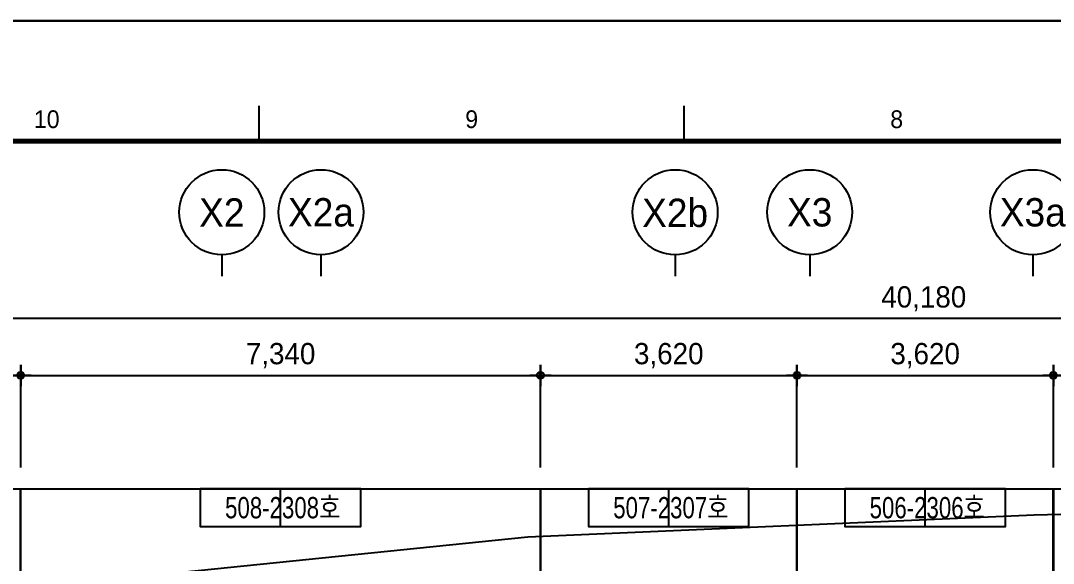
# Model space of a CAD drawing. Header units: millimetres. Extents: x 840000 to 1054178, y 0 to 59400.
# Drawn here: x 866632 to 881212, y 51745 to 59400 of the extents above; entities that cross this region are included whole.
import ezdxf
from ezdxf.enums import TextEntityAlignment as Align
from ezdxf.xclip import XClip

# ---------------------------------------------------------------- set-up
doc = ezdxf.new("R2010")
doc.units = ezdxf.units.MM
doc.header["$LTSCALE"] = 100
doc.header["$XCLIPFRAME"] = 0
doc.linetypes.add('X - 단위세대 확장형$0$CEN', pattern=[62, 60, -1, 0, -1])
doc.linetypes.add('X - 평면도$0$CEN', pattern=[62, 60, -1, 0, -1])
doc.layers.get('DEFPOINTS').update_dxf_attribs({"color": 145})
for name, color, linetype in [('AA-XXXX-DIMS', 7, 'Continuous'), ('AA-XXXX-TEXT', 3, 'Continuous'), ('DIM', 7, 'Continuous'), ('SYM', 7, 'Continuous'), ('X - SHEET$0$AA-BORD-FORM', 7, 'Continuous'), ('X - SHEET$0$AA-BORD-TEXT', 3, 'Continuous'), ('X - 단위세대 확장형$0$AA-XXXX-CNTL', 1, 'X - 단위세대 확장형$0$CEN'), ('X - 평면도$0$AA-XXXX-CNTL', 1, 'X - 평면도$0$CEN')]:
    doc.layers.add(name, color=color, linetype=linetype)
doc.layers.add('DEFPOINT', color=163, linetype='Continuous', plot=False)
doc.layers.add('X - 평면도$0$DEFPOINT', color=145, linetype='Continuous', plot=False)
doc.styles.add('HAUD01', font='Dotum.ttf')
doc.styles.get("Standard").update_dxf_attribs({"font": 'Dotum.ttf'})
doc.styles.add('X - SHEET$0$HAUD01', font='Dotum.ttf')
doc.dimstyles.new('HAUD-100', dxfattribs={"dimscale": 100, "dimtxt": 3, "dimasz": 1, "dimexe": 0, "dimexo": 3, "dimgap": 1, "dimtad": 1, "dimdec": 0, "dimdsep": 46, "dimlunit": 6, "dimtxsty": 'HAUD01', "dimblk": 'DIMDOT', "dimcen": 2.5, "dimdle": 1.5, "dimclrd": 7, "dimclre": 7, "dimclrt": 3, "dimadec": 0, "dimazin": 0, "dimtfac": 1, "dimtdec": 0, "dimtix": 1, "dimtmove": 2, "dimatfit": 3, "dimfxl": 1, "dimtvp": 1, "dimtolj": 1, "dimtzin": 0, "dimarcsym": 0})

# ---------------------------------------------------------------- blocks, each defined once
blk = doc.blocks.new('DIMDOT')
at = {"layer": 'AA-XXXX-DIMS'}
for p, q in [((0, -1.5), (0, 1.5)), ((-1.5, 0), (1.5, 0))]:
    blk.add_line(p, q, dxfattribs=at)
for radius in [0.5, 0.25]:
    blk.add_circle((0, 0), radius, dxfattribs=at)
blk = doc.blocks.new('*D21')
at = {"color": 7, "lineweight": -2, "transparency": 16777216}
for p, q in [((-36757, 35787), (-36757, 37087)), ((-36657, 37087), (-29517, 37087)), ((-29417, 35787), (-29417, 37087))]:
    blk.add_line(p, q, dxfattribs=at)
at = {"layer": 'DEFPOINTS', "color": 0, "transparency": 16777216}
for p in [(-29417, 37087), (-36757, 35487), (-29417, 35487)]:
    blk.add_point(p, dxfattribs=at)
at = {"color": 7, "lineweight": -2, "transparency": 16777216, "xscale": 100, "yscale": 100, "zscale": 100, "rotation": 180}
blk.add_blockref('DIMDOT', (-36757, 37087), dxfattribs=at)
at = {"color": 7, "lineweight": -2, "transparency": 16777216, "xscale": 100, "yscale": 100, "zscale": 100}
blk.add_blockref('DIMDOT', (-29417, 37087), dxfattribs=at)
at = {"color": 3, "transparency": 16777216, "insert": (-33087, 37366), "char_height": 300, "attachment_point": 5, "style": 'HAUD01'}
blk.add_mtext('\\A1;7,340', dxfattribs=at)
blk = doc.blocks.new('*D22')
at = {"color": 7, "lineweight": -2, "transparency": 16777216}
for p, q in [((-44097, 35787), (-44097, 37087)), ((-43997, 37087), (-36857, 37087)), ((-36757, 35787), (-36757, 37087))]:
    blk.add_line(p, q, dxfattribs=at)
at = {"layer": 'DEFPOINTS', "color": 0, "transparency": 16777216}
for p in [(-36757, 37087), (-44097, 35487), (-36757, 35487)]:
    blk.add_point(p, dxfattribs=at)
at = {"color": 7, "lineweight": -2, "transparency": 16777216, "xscale": 100, "yscale": 100, "zscale": 100, "rotation": 180}
blk.add_blockref('DIMDOT', (-44097, 37087), dxfattribs=at)
at = {"color": 7, "lineweight": -2, "transparency": 16777216, "xscale": 100, "yscale": 100, "zscale": 100}
blk.add_blockref('DIMDOT', (-36757, 37087), dxfattribs=at)
at = {"color": 3, "transparency": 16777216, "insert": (-40427, 37366), "char_height": 300, "attachment_point": 5, "style": 'HAUD01'}
blk.add_mtext('\\A1;7,340', dxfattribs=at)
blk = doc.blocks.new('*D23')
at = {"color": 7, "lineweight": -2, "transparency": 16777216}
for p, q in [((-44097, 35787), (-44097, 37887)), ((-4017, 37887), (-43997, 37887)), ((-3917, 35787), (-3917, 37887))]:
    blk.add_line(p, q, dxfattribs=at)
at = {"layer": 'DEFPOINTS', "color": 0, "transparency": 16777216}
for p in [(-44097, 37887), (-44097, 35487, 0), (-3917, 35487, 0)]:
    blk.add_point(p, dxfattribs=at)
at = {"color": 7, "lineweight": -2, "transparency": 16777216, "xscale": 100, "yscale": 100, "zscale": 100, "rotation": 180}
blk.add_blockref('DIMDOT', (-44097, 37887), dxfattribs=at)
at = {"color": 7, "lineweight": -2, "transparency": 16777216, "xscale": 100, "yscale": 100, "zscale": 100}
blk.add_blockref('DIMDOT', (-3917, 37887), dxfattribs=at)
at = {"color": 3, "transparency": 16777216, "insert": (-24007, 38166), "char_height": 300, "attachment_point": 5, "style": 'HAUD01'}
blk.add_mtext('\\A1;40,180', dxfattribs=at)
blk = doc.blocks.new('*D24')
at = {"color": 7, "lineweight": -2, "transparency": 16777216}
for p, q in [((-29417, 35787), (-29417, 37087)), ((-29317, 37087), (-25897, 37087)), ((-25797, 35787), (-25797, 37087))]:
    blk.add_line(p, q, dxfattribs=at)
at = {"layer": 'DEFPOINTS', "color": 0, "transparency": 16777216}
for p in [(-25797, 37087), (-29417, 35487), (-25797, 35487)]:
    blk.add_point(p, dxfattribs=at)
at = {"color": 7, "lineweight": -2, "transparency": 16777216, "xscale": 100, "yscale": 100, "zscale": 100, "rotation": 180}
blk.add_blockref('DIMDOT', (-29417, 37087), dxfattribs=at)
at = {"color": 7, "lineweight": -2, "transparency": 16777216, "xscale": 100, "yscale": 100, "zscale": 100}
blk.add_blockref('DIMDOT', (-25797, 37087), dxfattribs=at)
at = {"color": 3, "transparency": 16777216, "insert": (-27607, 37366), "char_height": 300, "attachment_point": 5, "style": 'HAUD01'}
blk.add_mtext('\\A1;3,620', dxfattribs=at)
blk = doc.blocks.new('*D25')
at = {"color": 7, "lineweight": -2, "transparency": 16777216}
for p, q in [((-25797, 35787), (-25797, 37087)), ((-25697, 37087), (-22277, 37087)), ((-22177, 35787), (-22177, 37087))]:
    blk.add_line(p, q, dxfattribs=at)
at = {"layer": 'DEFPOINTS', "color": 0, "transparency": 16777216}
for p in [(-22177, 37087), (-25797, 35487), (-22177, 35487)]:
    blk.add_point(p, dxfattribs=at)
at = {"color": 7, "lineweight": -2, "transparency": 16777216, "xscale": 100, "yscale": 100, "zscale": 100, "rotation": 180}
blk.add_blockref('DIMDOT', (-25797, 37087), dxfattribs=at)
at = {"color": 7, "lineweight": -2, "transparency": 16777216, "xscale": 100, "yscale": 100, "zscale": 100}
blk.add_blockref('DIMDOT', (-22177, 37087), dxfattribs=at)
at = {"color": 3, "transparency": 16777216, "insert": (-23987, 37366), "char_height": 300, "attachment_point": 5, "style": 'HAUD01'}
blk.add_mtext('\\A1;3,620', dxfattribs=at)
blk = doc.blocks.new('*D26')
at = {"color": 7, "lineweight": -2, "transparency": 16777216}
for p, q in [((-22177, 35787), (-22177, 37087)), ((-22077, 37087), (-18657, 37087)), ((-18557, 35787), (-18557, 37087))]:
    blk.add_line(p, q, dxfattribs=at)
at = {"layer": 'DEFPOINTS', "color": 0, "transparency": 16777216}
for p in [(-18557, 37087), (-22177, 35487), (-18557, 35487)]:
    blk.add_point(p, dxfattribs=at)
at = {"color": 7, "lineweight": -2, "transparency": 16777216, "xscale": 100, "yscale": 100, "zscale": 100, "rotation": 180}
blk.add_blockref('DIMDOT', (-22177, 37087), dxfattribs=at)
at = {"color": 7, "lineweight": -2, "transparency": 16777216, "xscale": 100, "yscale": 100, "zscale": 100}
blk.add_blockref('DIMDOT', (-18557, 37087), dxfattribs=at)
at = {"color": 3, "transparency": 16777216, "insert": (-20367, 37366), "char_height": 300, "attachment_point": 5, "style": 'HAUD01'}
blk.add_mtext('\\A1;3,620', dxfattribs=at)
blk = doc.blocks.new('X - 단위세대 확장형', base_point=(-475, -287))
at = {"layer": 'DEFPOINTS'}
blk.add_lwpolyline([(88214, 68690), (27286, 68690), (27286, 22495), (88214, 22495)], close=True, dxfattribs=at)
at = {"layer": 'X - 단위세대 확장형$0$AA-XXXX-CNTL'}
for p, q in [((45882, 64956), (45882, 68690)), ((53222, 64956), (53222, 68690)), ((56842, 64956), (56842, 68690)), ((60462, 64956), (60462, 68690))]:
    blk.add_line(p, q, dxfattribs=at)
blk = doc.blocks.new('A$C2db2baec')
at = {"layer": 'DEFPOINT'}
for p, q in [((-76448, -20944), (-76448, -20410)), ((-70968, -20944), (-70968, -20410)), ((-67348, -20944), (-67348, -20410))]:
    blk.add_line(p, q, dxfattribs=at)
at = {"layer": 'SYM'}
for points in [[(-75315, -20410), (-77582, -20410), (-77582, -20944), (-75315, -20944)], [(-69835, -20410), (-72102, -20410), (-72102, -20944), (-69835, -20944)], [(-66215, -20410), (-68482, -20410), (-68482, -20944), (-66215, -20944)]]:
    blk.add_lwpolyline(points, close=True, dxfattribs=at)
at = {"layer": 'AA-XXXX-TEXT', "style": 'HAUD01', "width": 0.8}
for s, p in [('508-2308호', (-76418, -20677)), ('507-2307호', (-70938, -20677)), ('506-2306호', (-67318, -20677))]:
    blk.add_text(s, height=300, dxfattribs=at).set_placement(p, align=Align.MIDDLE_CENTER)
blk = doc.blocks.new('X - SHEET$0$HAUDsheetV')
at = {"layer": 'X - SHEET$0$AA-BORD-FORM', "color": 2}
for p, q in [((301, 577), (301, 582)), ((361, 577), (361, 582))]:
    blk.add_line(p, q, dxfattribs=at)
at = {"layer": 'X - SHEET$0$AA-BORD-FORM', "color": 1}
blk.add_lwpolyline([(1, 0), (841, 0), (841, 594), (1, 594)], close=True, dxfattribs=at)
at = {"layer": 'X - SHEET$0$AA-BORD-FORM', "color": 2, "const_width": 0.682}
blk.add_lwpolyline([(21, 17), (21, 577), (821, 577), (821, 17)], close=True, dxfattribs=at)
at = {"layer": 'X - SHEET$0$AA-BORD-TEXT', "color": 7, "style": 'X - SHEET$0$HAUD01'}
for s, p in [('10', (271, 580.1)), ('9', (331, 580.1)), ('8', (391, 580.1))]:
    blk.add_text(s, height=2.5, dxfattribs=at).set_placement(p, align=Align.MIDDLE_CENTER)
at = {"layer": 'X - SHEET$0$AA-BORD-TEXT', "color": 3, "style": 'X - SHEET$0$HAUD01'}
for tag, p in [('PJCode', (786, 567.94)), ('작성자', (786.11, 194.82)), ('검토자', (786.11, 181.82)), ('최종검토자', (786.11, 168.82)), ('승인자', (786.11, 155.82)), ('일자', (786.83, 144.02)), ('개정번호', (812, 65.92))]:
    blk.add_attdef(tag, text='', height=3, dxfattribs=at).set_placement(p, align=Align.MIDDLE_CENTER)
at = {"layer": 'X - SHEET$0$AA-BORD-TEXT', "color": 3, "lineweight": 30, "flags": 104}
blk.add_attdef('PJTitle', text='', height=4, dxfattribs=at).set_placement((787.25, 536.62), align=Align.MIDDLE_CENTER)
blk = doc.blocks.new('X - SHEET')
at = {"xscale": 100, "yscale": 100, "zscale": 100}
blk.add_blockref('X - SHEET$0$HAUDsheetV', (-100, 0), dxfattribs=at)
blk = doc.blocks.new('X - 평면도$0$A$C9949ff83')
at = {"layer": 'DEFPOINTS'}
for points in [[(0, 59400), (84000, 59400), (84000, 0), (0, 0)], [(2000, 1700), (75000, 1700), (75000, 57700), (2000, 57700)]]:
    blk.add_lwpolyline(points, close=True, dxfattribs=at)
blk = doc.blocks.new('X - 평면도', base_point=(-475.4, -286.7))
at = {"layer": 'DEFPOINTS'}
blk.add_lwpolyline([(1287286.2, 68689.6), (1348213.6, 68689.6), (1348213.6, 22495.2), (1287286.2, 22495.2)], close=True, dxfattribs=at)
at = {"layer": 'X - 평면도$0$AA-XXXX-CNTL'}
for p, q in [((1305882, 68689.6), (1305882, 56493.1)), ((1313222, 68689.6), (1313222, 56493.1)), ((1316842, 68689.6), (1316842, 56493.1)), ((1320462, 68689.6), (1320462, 56493.1))]:
    blk.add_line(p, q, dxfattribs=at)
at = {"layer": 'X - 평면도$0$DEFPOINT'}
blk.add_lwpolyline([(1342640.5, 68365.6), (1325472.6, 68450.8), (1320191.2, 68315.3), (1313042.1, 68006.8), (1294833.1, 66148.4), (1294521.2, 57737.5), (1294473, 49209.6), (1293931.7, 42085), (1292804.5, 24415.6), (1292582.9, 17927.4), (1303789, 17869.8), (1304018.4, 24614.7), (1322441.5, 24941.8), (1321930.2, 30624.5), (1342639.2, 33202.2)], close=True, dxfattribs=at)
blk.add_blockref('X - 평면도$0$A$C9949ff83', (1279249.9, 15892.4))
blk = doc.blocks.new('고층부 치수')
at = {"layer": 'DIM'}
for p, q in [((-33917.2, 38787.4, 0), (-33917.2, 38487.4, 0)), ((-32517.2, 38787.4), (-32517.2, 38487.4)), ((-27517.2, 38787.4), (-27517.2, 38487.4)), ((-25617.2, 38787.4, 0), (-25617.2, 38487.4, 0)), ((-22467.2, 38787.4), (-22467.2, 38487.4))]:
    blk.add_line(p, q, dxfattribs=at)
for centre in [(-33917.2, 39387.4, 0), (-32517.2, 39387.4), (-27517.2, 39387.4), (-25617.2, 39387.4, 0), (-22467.2, 39387.4)]:
    blk.add_circle(centre, 600, dxfattribs=at)
at = {"layer": 'DIM', "style": 'HAUD01'}
for s, p in [('X2', (-33917.2, 39387.4, 0)), ('X2a', (-32517.2, 39387.4)), ('X2b', (-27517.2, 39387.4)), ('X3', (-25617.2, 39387.4, 0)), ('X3a', (-22467.2, 39387.4))]:
    blk.add_text(s, height=400, dxfattribs=at).set_placement(p, align=Align.MIDDLE)
dim = blk.add_linear_dim(base=(-44097.2, 37887.4, 0), p1=(-3917.2, 35487.4, 0), p2=(-44097.2, 35487.4, 0), dimstyle='HAUD-100')
dim.commit()
dim.dimension.update_dxf_attribs({"geometry": '*D23', "text_midpoint": (-24007.2, 38166.5, 0)})
for base, p1, p2, picture, middle in [((-36757.2, 37087.4, 0), (-44097.2, 35487.4, 0), (-36757.2, 35487.4, 0), '*D22', (-40427.2, 37366.5, 0)), ((-29417.2, 37087.4, 0), (-36757.2, 35487.4, 0), (-29417.2, 35487.4, 0), '*D21', (-33087.2, 37366.5, 0)), ((-25797.2, 37087.4, 0), (-29417.2, 35487.4, 0), (-25797.2, 35487.4, 0), '*D24', (-27607.2, 37366.5, 0)), ((-22177.2, 37087.4, 0), (-25797.2, 35487.4, 0), (-22177.2, 35487.4, 0), '*D25', (-23987.2, 37366.5, 0)), ((-18557.2, 37087.4, 0), (-22177.2, 35487.4, 0), (-18557.2, 35487.4, 0), '*D26', (-20367.2, 37366.5, 0))]:
    dim = blk.add_linear_dim(base=base, p1=p1, p2=p2, angle=180, dimstyle='HAUD-100')
    dim.commit()
    dim.dimension.update_dxf_attribs({"geometry": picture, "text_midpoint": middle})

msp = doc.modelspace()

# ---------------------------------------------------------------- block references
ref = msp.add_blockref('X - 평면도', (-439725.3, -16179.1))
XClip(ref).set_block_clipping_path([(1279249.9173513227, 15892.4151621314), (1363249.9173513227, 75292.4151621313)])

# ---------------------------------------------------------------- next in the draw order: block references
msp.add_blockref('X - SHEET', (840000, 0))
at = {"layer": 'SYM'}
msp.add_blockref('A$C2db2baec', (946750.1, 73207.6), dxfattribs=at)

# ---------------------------------------------------------------- next in the draw order: block references
ref = msp.add_blockref('X - 단위세대 확장형', (820274.7, -16179.1), dxfattribs=at)
XClip(ref).set_block_clipping_path([(27286.2339647645, 22495.2025850526), (88213.6007378809, 68689.6277392105)])

# ---------------------------------------------------------------- next in the draw order: block references
msp.add_blockref('고층부 치수', (903389.3, 17309.8))

doc.saveas('drawing.dxf')
